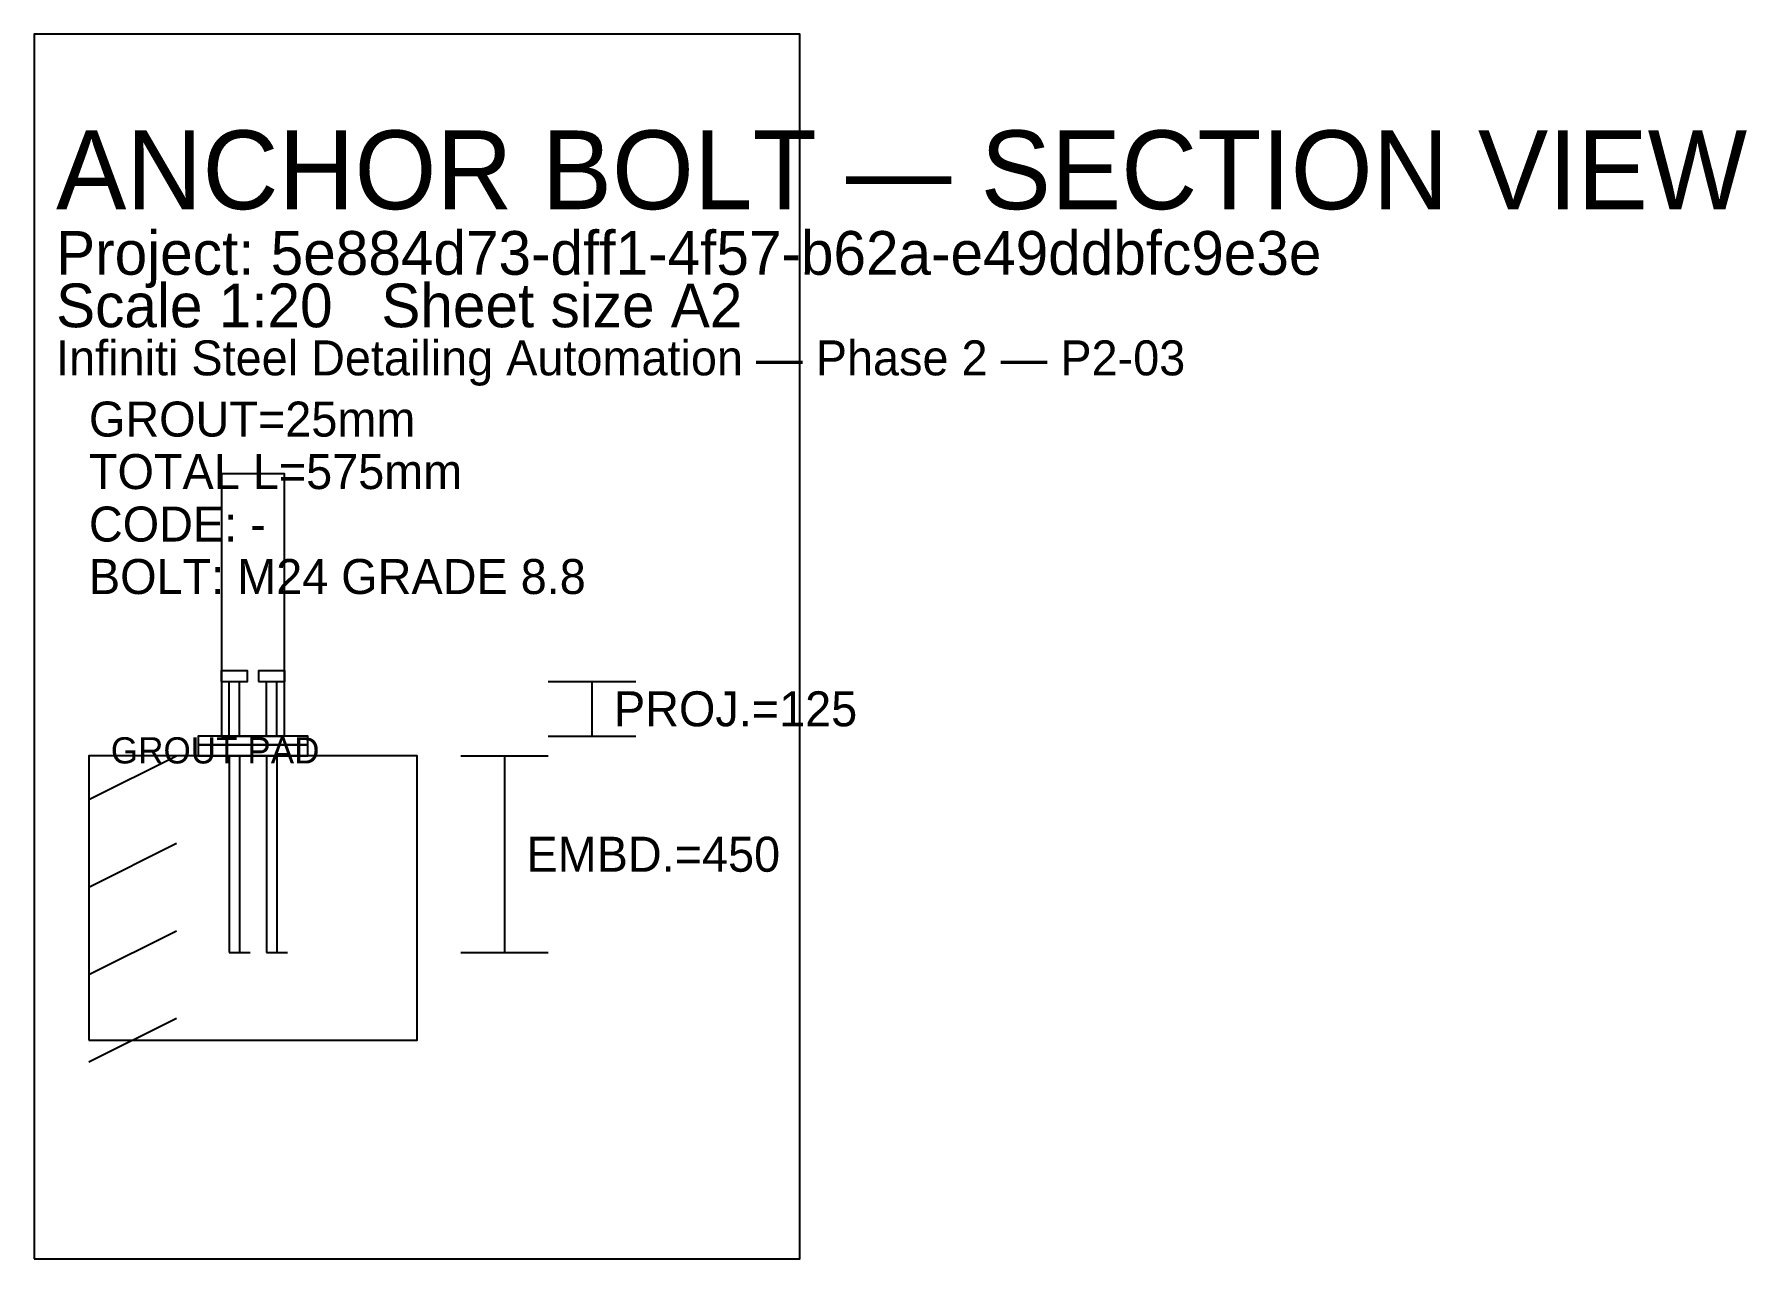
# Model space of a CAD drawing. Header units: metres. Extents: x -500 to 3414, y -1150 to 1650.
import ezdxf

# ---------------------------------------------------------------- set-up
doc = ezdxf.new("R2010")
doc.units = ezdxf.units.M
for name, color, linetype in [('BASE_PLATE', 7, 'Continuous'), ('BOLT', 7, 'Continuous'), ('COLUMN', 7, 'Continuous'), ('CONCRETE', 7, 'Continuous'), ('DIM', 7, 'Continuous'), ('GROUT', 7, 'Continuous'), ('TEXT', 7, 'Continuous')]:
    doc.layers.add(name, color=color, linetype=linetype)

msp = doc.modelspace()

# ---------------------------------------------------------------- linework, layer by layer
msp.add_lwpolyline([(-500, -1150), (1250, -1150), (1250, 1650), (-500, 1650)], close=True)
at = {"layer": 'BASE_PLATE'}
msp.add_lwpolyline([(-125, 25), (125, 25), (125, 45), (-125, 45)], close=True, dxfattribs=at)
at = {"layer": 'BOLT'}
for p, q in [((-54.5, 45), (-54.5, 170)), ((-30.5, 45), (-30.5, 170)), ((30.5, 45), (30.5, 170)), ((54.5, 45), (54.5, 170)), ((-54.5, 0), (-54.5, -450)), ((-30.5, 0), (-30.5, -450)), ((30.5, 0), (30.5, -450)), ((54.5, 0), (54.5, -450)), ((-54.5, -450), (-6.5, -450)), ((30.5, -450), (78.5, -450))]:
    msp.add_line(p, q, dxfattribs=at)
for points in [[(-72.5, 170), (-12.5, 170), (-12.5, 194), (-72.5, 194)], [(12.5, 170), (72.5, 170), (72.5, 194), (12.5, 194)]]:
    msp.add_lwpolyline(points, close=True, dxfattribs=at)
at = {"layer": 'COLUMN'}
msp.add_lwpolyline([(-72, 45), (72, 45), (72, 645), (-72, 645)], close=True, dxfattribs=at)
at = {"layer": 'CONCRETE'}
for p, q in [((-375, -100), (-175, 0)), ((-375, -300), (-175, -200)), ((-375, -500), (-175, -400)), ((-375, -700), (-175, -600))]:
    msp.add_line(p, q, dxfattribs=at)
msp.add_lwpolyline([(-375, -650), (375, -650), (375, 0), (-375, 0)], close=True, dxfattribs=at)
at = {"layer": 'DIM'}
for p, q in [((675, 170), (875, 170)), ((775, 45), (775, 170)), ((675, 45), (875, 45)), ((475, 0), (675, 0)), ((575, 0), (575, -450)), ((475, -450), (675, -450))]:
    msp.add_line(p, q, dxfattribs=at)
at = {"layer": 'GROUT'}
msp.add_lwpolyline([(-125, 0), (125, 0), (125, 25), (-125, 25)], close=True, dxfattribs=at)

# ---------------------------------------------------------------- texts
for s, height, p in [('ANCHOR BOLT — SECTION VIEW', 180, (-450, 1250)), ('Project: 5e884d73-dff1-4f57-b62a-e49ddbfc9e3e', 100, (-450, 1100)), ('Scale 1:20   Sheet size A2', 100, (-450, 980)), ('Infiniti Steel Detailing Automation — Phase 2 — P2-03', 80, (-450, 870))]:
    msp.add_text(s, height=height).set_placement(p)
at = {"layer": 'DIM'}
for s, p in [('PROJ.=125', (825, 67.5)), ('EMBD.=450', (625, -265))]:
    msp.add_text(s, height=80, dxfattribs=at).set_placement(p)
at = {"layer": 'TEXT'}
for s, height, p in [('GROUT=25mm', 80, (-375, 730)), ('TOTAL L=575mm', 80, (-375, 610)), ('CODE: -', 80, (-375, 490)), ('BOLT: M24 GRADE 8.8', 80, (-375, 370)), ('GROUT PAD', 60, (-325, -17.5))]:
    msp.add_text(s, height=height, dxfattribs=at).set_placement(p)

doc.saveas('drawing.dxf')
